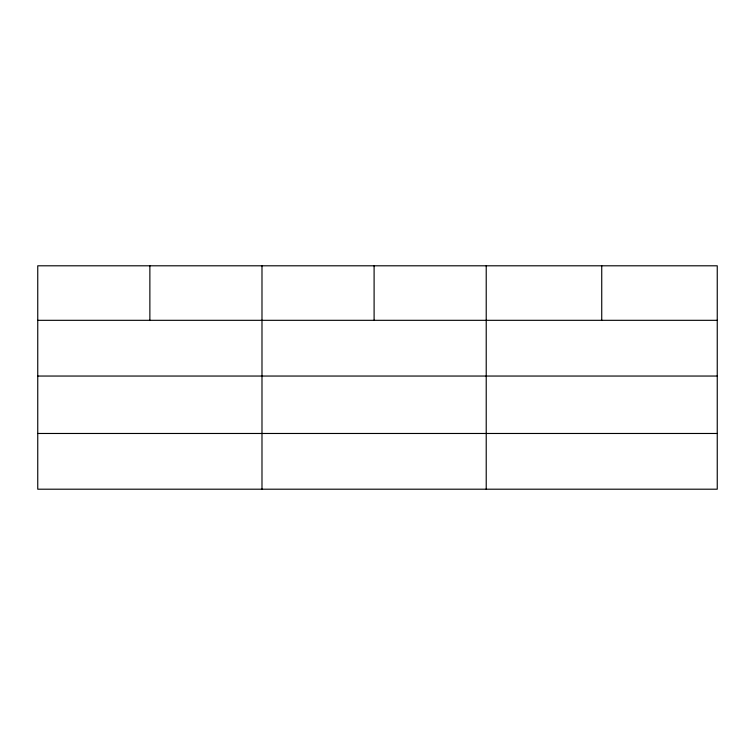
<?xml version="1.0" encoding="UTF-8"?>
<svg xmlns="http://www.w3.org/2000/svg" width="755" height="755" viewBox="0 0 755 755"><rect width="100%" height="100%" fill="white"/><g stroke="black" fill="none" stroke-linecap="round" stroke-linejoin="round"><path stroke-width="1.13" d="M717.25 376.047L717.25 265.798L37.75 265.798L37.75 489.202L717.25 489.202L717.25 376.047L37.75 376.047M37.75 320.318L717.25 320.318M37.75 433.474L717.25 433.474M601.735 265.798L601.735 320.318M486.22 265.798L486.22 489.202M374.102 265.798L374.102 320.318M261.985 265.798L261.985 489.202M149.868 265.798L149.868 320.318"/></g></svg>
